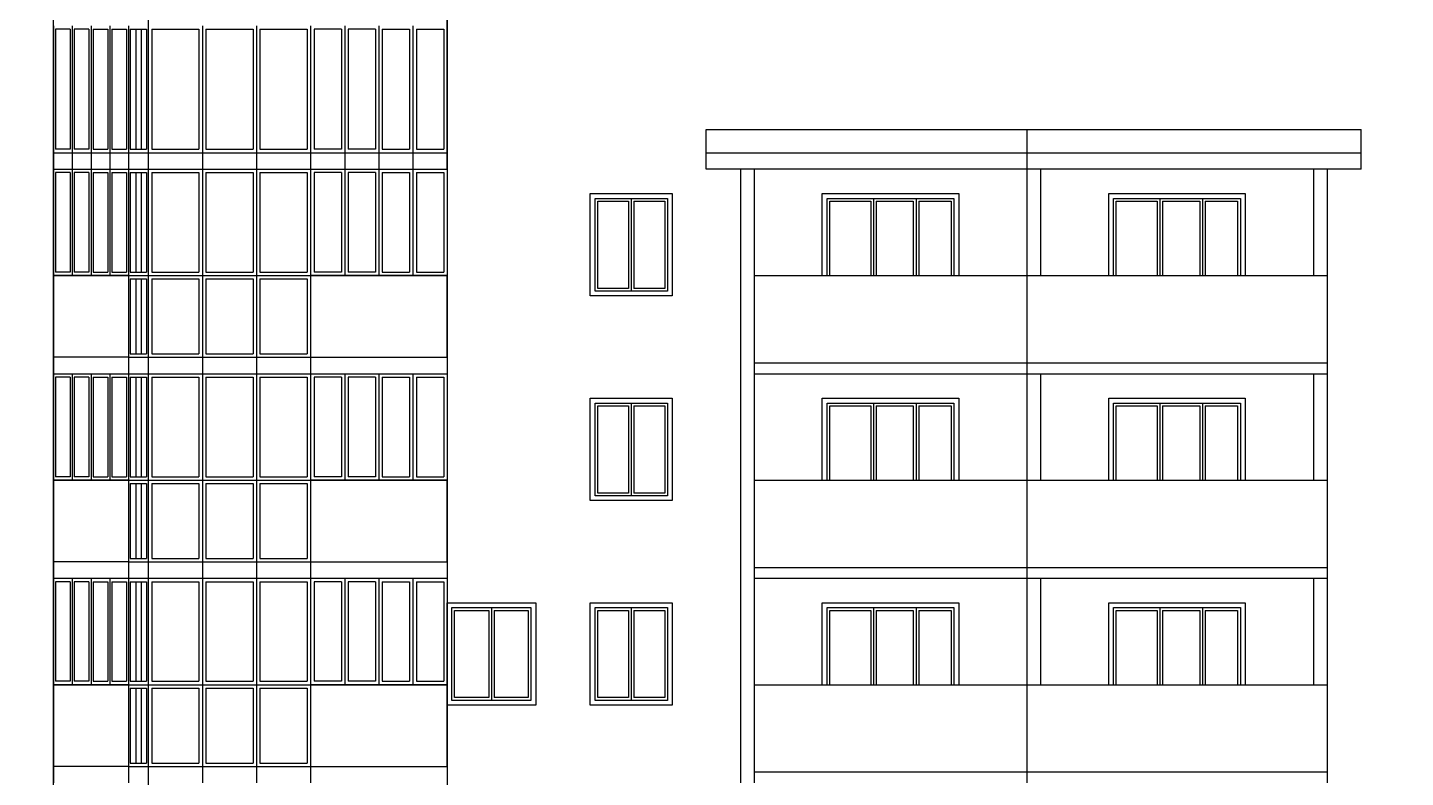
# Model space of a CAD drawing. Header units: inches. Extents: x -634 to 3638, y -6930911 to 5552.
# Drawn here: x 1336.19 to 1355.68, y 3506.94 to 3517.55 of the extents above; entities that cross this region are included whole.
import ezdxf

# ---------------------------------------------------------------- set-up
doc = ezdxf.new("R2010")
doc.units = ezdxf.units.IN
doc.header["$MEASUREMENT"] = 0
doc.linetypes.add('Dashed', pattern=[1128.888893, 564.444447, -564.444447])
for name, color, linetype, lineweight in [('ELEV', 134, 'Continuous', 18), ('фасады', 7, 'Continuous', 30), ('фасады2', 7, 'Continuous', 25)]:
    doc.layers.add(name, color=color, linetype=linetype, lineweight=lineweight)

msp = doc.modelspace()

# ---------------------------------------------------------------- hatches: boundary and pattern name
at = {"layer": 'ELEV', "linetype": 'Continuous'}
h = msp.add_hatch(dxfattribs=at)
h.set_pattern_fill('ANSI31', color=256, scale=0.01044, style=0)
h.set_pattern_definition([(45, (1262.311104, 3366.587935), (-0.02343928418428, 0.02343928418428), [])])
edge = h.paths.add_edge_path()
edge.add_ellipse((1445.78234, 3471.96182), major_axis=(0, 6932302.83262), ratio=0.00000001506, start_angle=89.999976115149, end_angle=270.000023884851)
edge.add_line((1445.67794, 3474.85168), (1445.67794, 3528.48347))
edge.add_line((1445.67794, 3528.48347), (1445.88675, 3528.48347))
edge.add_line((1445.88675, 3528.48347), (1445.88675, 3474.85168))

# ---------------------------------------------------------------- linework, layer by layer
at = {"layer": 'фасады', "color": 7, "ltscale": 100}
for points in [[(1336.55862, 3509.76021), (1336.55862, 3522.62843)], [(1337.89946, 3522.62843), (1337.89946, 3509.76021)], [(1342.12456, 3522.62843), (1342.12456, 3509.76021)], [(1355.05066, 3515.54802), (1345.79017, 3515.54802)], [(1336.55862, 3483.71508), (1336.55862, 3509.76021)], [(1337.89946, 3509.76021), (1337.89946, 3483.71508)], [(1342.12456, 3509.76021), (1342.12456, 3483.71508)]]:
    msp.add_lwpolyline(points, dxfattribs=at)
at = {"layer": 'фасады', "color": 7, "linetype": 'Dashed', "ltscale": 100}
for points in [[(1345.79017, 3515.54802), (1345.79017, 3516.10756)], [(1345.79017, 3516.10756), (1355.05066, 3516.10756)], [(1350.32395, 3516.10756), (1350.32395, 3512.65411)], [(1355.05066, 3515.54802), (1355.05066, 3516.10756)], [(1345.79017, 3515.77953), (1355.05066, 3515.77953)], [(1346.27249, 3515.54802), (1346.27249, 3512.65411)], [(1346.46541, 3515.54802), (1346.46541, 3512.65411)], [(1350.51688, 3515.54802), (1350.51688, 3514.04319)], [(1354.37542, 3515.54802), (1354.37542, 3514.04319)], [(1354.56834, 3515.54802), (1354.56834, 3512.65411)], [(1346.46541, 3514.04319), (1354.56834, 3514.04319)], [(1346.46541, 3512.80846), (1354.56834, 3512.80846)], [(1346.27249, 3512.65411), (1346.27249, 3509.76021)], [(1346.46541, 3512.65411), (1346.46541, 3509.76021)], [(1346.46541, 3512.65411), (1354.56834, 3512.65411)], [(1350.32395, 3512.65411), (1350.32395, 3509.76021)], [(1350.51688, 3512.65411), (1350.51688, 3511.14928)], [(1354.37542, 3512.65411), (1354.37542, 3511.14928)], [(1354.56834, 3512.65411), (1354.56834, 3509.76021)], [(1346.46541, 3511.14928), (1354.56834, 3511.14928)], [(1346.46541, 3509.91455), (1354.56834, 3509.91455)], [(1346.27249, 3509.76021), (1346.27249, 3506.86631)], [(1346.46541, 3509.76021), (1346.46541, 3506.86631)], [(1346.46541, 3509.76021), (1354.56834, 3509.76021)], [(1346.46541, 3509.76021), (1354.56834, 3509.76021)], [(1350.32395, 3509.76021), (1350.32395, 3506.86631)], [(1350.51688, 3509.76021), (1350.51688, 3508.25538)], [(1354.37542, 3509.76021), (1354.37542, 3508.25538)], [(1354.56834, 3509.76021), (1354.56834, 3506.86631)], [(1346.46541, 3508.25538), (1354.56834, 3508.25538)], [(1346.46541, 3507.02065), (1354.56834, 3507.02065)]]:
    msp.add_lwpolyline(points, dxfattribs=at)
at = {"layer": 'фасады', "color": 7, "ltscale": 100}
for points in [[(1336.55862, 3514.04319), (1337.61972, 3514.04319), (1337.61972, 3512.88563), (1336.55862, 3512.88563)], [(1342.12456, 3514.04319), (1340.19529, 3514.04319), (1340.19529, 3512.88563), (1342.12456, 3512.88563)], [(1336.55862, 3511.14928), (1337.61972, 3511.14928), (1337.61972, 3509.99172), (1336.55862, 3509.99172)], [(1342.12456, 3511.14928), (1340.19529, 3511.14928), (1340.19529, 3509.99172), (1342.12456, 3509.99172)], [(1336.55862, 3508.25538), (1337.61972, 3508.25538), (1337.61972, 3507.09782), (1336.55862, 3507.09782)], [(1342.12456, 3508.25538), (1340.19529, 3508.25538), (1340.19529, 3507.09782), (1342.12456, 3507.09782)]]:
    msp.add_lwpolyline(points, close=True, dxfattribs=at)
at = {"layer": 'фасады2', "color": 7, "ltscale": 100}
for p, q in [((1337.61972, 3514.04319), (1336.55862, 3514.04319)), ((1337.61972, 3514.04319), (1336.55862, 3514.04319)), ((1337.61972, 3514.04319), (1336.55862, 3514.04319)), ((1342.12456, 3514.04319), (1340.19529, 3514.04319)), ((1342.12456, 3514.04319), (1340.19529, 3514.04319)), ((1342.12456, 3514.04319), (1340.19529, 3514.04319)), ((1337.61972, 3511.14928), (1336.55862, 3511.14928)), ((1337.61972, 3511.14928), (1336.55862, 3511.14928)), ((1337.61972, 3511.14928), (1336.55862, 3511.14928)), ((1342.12456, 3511.14928), (1340.19529, 3511.14928)), ((1342.12456, 3511.14928), (1340.19529, 3511.14928)), ((1342.12456, 3511.14928), (1340.19529, 3511.14928)), ((1342.19208, 3509.34542), (1343.31106, 3509.34542)), ((1342.19208, 3508.03352), (1342.19208, 3509.34542)), ((1342.23067, 3508.0721), (1342.23067, 3509.30683)), ((1342.23067, 3509.30683), (1342.71299, 3509.30683)), ((1342.79016, 3509.30683), (1343.27247, 3509.30683)), ((1343.27247, 3509.30683), (1343.27247, 3508.0721)), ((1343.31106, 3509.34542), (1343.31106, 3508.03352)), ((1337.61972, 3508.25538), (1336.55862, 3508.25538)), ((1337.61972, 3508.25538), (1336.55862, 3508.25538)), ((1337.61972, 3508.25538), (1336.55862, 3508.25538)), ((1342.12456, 3508.25538), (1340.19529, 3508.25538)), ((1342.12456, 3508.25538), (1340.19529, 3508.25538)), ((1342.12456, 3508.25538), (1340.19529, 3508.25538)), ((1343.31106, 3508.03352), (1342.19208, 3508.03352)), ((1342.71299, 3508.0721), (1342.23067, 3508.0721)), ((1343.27247, 3508.0721), (1342.79016, 3508.0721))]:
    msp.add_line(p, q, dxfattribs=at)
at = {"layer": 'фасады2', "color": 7, "linetype": 'Dashed', "ltscale": 100}
for points in [[(1342.12456, 3515.54802), (1342.12456, 3522.62843)], [(1336.55862, 3517.57375), (1336.55862, 3515.54802)], [(1336.82389, 3517.57375), (1336.82389, 3515.54802)], [(1337.08917, 3517.57375), (1337.08917, 3515.54802)], [(1337.35444, 3517.57375), (1337.35444, 3515.54802)], [(1337.61972, 3517.57375), (1337.61972, 3515.54802)], [(1337.89946, 3517.57375), (1337.89946, 3515.54802)], [(1338.66442, 3517.57375), (1338.66442, 3515.54802)], [(1339.42937, 3517.57375), (1339.42937, 3515.54802)], [(1340.19529, 3517.57375), (1340.19529, 3515.54802)], [(1340.67761, 3517.57375), (1340.67761, 3515.54802)], [(1341.15992, 3517.57375), (1341.15992, 3515.54802)], [(1341.64224, 3517.57375), (1341.64224, 3515.54802)], [(1336.58756, 3517.52552), (1336.58756, 3515.82776)], [(1336.79495, 3517.52552), (1336.58756, 3517.52552)], [(1336.79495, 3517.52552), (1336.79495, 3515.82776)], [(1336.85283, 3517.52552), (1336.85283, 3515.82776)], [(1337.06023, 3517.52552), (1336.85283, 3517.52552)], [(1337.06023, 3517.52552), (1337.06023, 3515.82776)], [(1337.11811, 3517.52552), (1337.11811, 3515.82776)], [(1337.11811, 3517.52552), (1337.3255, 3517.52552)], [(1337.3255, 3517.52552), (1337.3255, 3515.82776)], [(1337.38338, 3517.52552), (1337.38338, 3515.82776)], [(1337.38338, 3517.52552), (1337.59078, 3517.52552)], [(1337.59078, 3517.52552), (1337.59078, 3515.82776)], [(1337.64383, 3517.52552), (1337.87534, 3517.52552)], [(1337.94769, 3517.52552), (1338.61618, 3517.52552)], [(1338.71265, 3517.52552), (1339.38114, 3517.52552)], [(1339.4776, 3517.52552), (1340.14609, 3517.52552)], [(1340.62938, 3517.52552), (1340.24352, 3517.52552)], [(1340.62938, 3517.52552), (1340.62938, 3515.82776)], [(1340.72584, 3517.52552), (1340.72584, 3515.82776)], [(1341.11169, 3517.52552), (1340.72584, 3517.52552)], [(1341.11169, 3517.52552), (1341.11169, 3515.82776)], [(1341.20816, 3517.52552), (1341.20816, 3515.82776)], [(1341.20816, 3517.52552), (1341.59401, 3517.52552)], [(1341.59401, 3517.52552), (1341.59401, 3515.82776)], [(1341.69047, 3517.52552), (1341.69047, 3515.82776)], [(1341.69047, 3517.52552), (1342.07633, 3517.52552)], [(1336.79495, 3515.82776), (1336.58756, 3515.82776)], [(1337.06023, 3515.82776), (1336.85283, 3515.82776)], [(1337.11811, 3515.82776), (1337.3255, 3515.82776)], [(1337.38338, 3515.82776), (1337.59078, 3515.82776)], [(1337.64383, 3515.82776), (1337.87534, 3515.82776)], [(1337.94769, 3515.82776), (1338.61618, 3515.82776)], [(1338.71265, 3515.82776), (1339.38114, 3515.82776)], [(1339.4776, 3515.82776), (1340.14609, 3515.82776)], [(1340.62938, 3515.82776), (1340.24352, 3515.82776)], [(1341.11169, 3515.82776), (1340.72584, 3515.82776)], [(1341.20816, 3515.82776), (1341.59401, 3515.82776)], [(1341.69047, 3515.82776), (1342.07633, 3515.82776)], [(1336.55862, 3515.77953), (1342.12456, 3515.77953)], [(1336.55862, 3515.77953), (1342.12456, 3515.77953)], [(1336.55862, 3515.77953), (1342.12456, 3515.77953)], [(1336.55862, 3515.54802), (1336.55862, 3512.65411)], [(1336.55862, 3515.54802), (1336.55862, 3512.65411)], [(1336.55862, 3515.54802), (1336.55862, 3512.65411)], [(1336.55862, 3515.54802), (1342.12456, 3515.54802)], [(1336.58756, 3515.49979), (1336.58756, 3514.09142)], [(1336.79495, 3515.49979), (1336.58756, 3515.49979)], [(1336.79495, 3515.49979), (1336.79495, 3514.09142)], [(1336.82389, 3515.54802), (1336.82389, 3514.04319)], [(1336.85283, 3515.49979), (1336.85283, 3514.09142)], [(1337.06023, 3515.49979), (1336.85283, 3515.49979)], [(1337.06023, 3515.49979), (1337.06023, 3514.09142)], [(1337.08917, 3515.54802), (1337.08917, 3514.04319)], [(1337.11811, 3515.49979), (1337.11811, 3514.09142)], [(1337.11811, 3515.49979), (1337.3255, 3515.49979)], [(1337.3255, 3515.49979), (1337.3255, 3514.09142)], [(1337.35444, 3515.54802), (1337.35444, 3514.04319)], [(1337.38338, 3515.49979), (1337.38338, 3514.09142)], [(1337.38338, 3515.49979), (1337.59078, 3515.49979)], [(1337.59078, 3515.49979), (1337.59078, 3514.09142)], [(1337.61972, 3515.54802), (1337.61972, 3512.65411)], [(1337.61972, 3515.54802), (1337.61972, 3512.65411)], [(1337.61972, 3515.54802), (1337.61972, 3512.65411)], [(1337.64383, 3515.49979), (1337.87534, 3515.49979)], [(1337.89946, 3515.54802), (1337.89946, 3512.65411)], [(1337.89946, 3515.54802), (1337.89946, 3512.65411)], [(1337.89946, 3515.54802), (1337.89946, 3512.65411)], [(1337.94769, 3515.49979), (1338.61618, 3515.49979)], [(1338.66442, 3515.54802), (1338.66442, 3512.65411)], [(1338.71265, 3515.49979), (1339.38114, 3515.49979)], [(1339.42937, 3515.54802), (1339.42937, 3512.65411)], [(1339.4776, 3515.49979), (1340.14609, 3515.49979)], [(1340.19529, 3515.54802), (1340.19529, 3512.65411)], [(1340.19529, 3515.54802), (1340.19529, 3512.65411)], [(1340.19529, 3515.54802), (1340.19529, 3512.65411)], [(1340.62938, 3515.49979), (1340.24352, 3515.49979)], [(1340.62938, 3515.49979), (1340.62938, 3514.09142)], [(1340.67761, 3515.54802), (1340.67761, 3514.04319)], [(1340.72584, 3515.49979), (1340.72584, 3514.09142)], [(1341.11169, 3515.49979), (1340.72584, 3515.49979)], [(1341.11169, 3515.49979), (1341.11169, 3514.09142)], [(1341.15992, 3515.54802), (1341.15992, 3514.04319)], [(1341.20816, 3515.49979), (1341.20816, 3514.09142)], [(1341.20816, 3515.49979), (1341.59401, 3515.49979)], [(1341.59401, 3515.49979), (1341.59401, 3514.09142)], [(1341.64224, 3515.54802), (1341.64224, 3514.04319)], [(1341.69047, 3515.49979), (1341.69047, 3514.09142)], [(1341.69047, 3515.49979), (1342.07633, 3515.49979)], [(1342.12456, 3515.54802), (1342.12456, 3512.65411)], [(1342.12456, 3515.54802), (1342.12456, 3512.65411)], [(1342.12456, 3515.54802), (1342.12456, 3512.65411)], [(1347.43005, 3514.04319), (1347.43005, 3515.20075), (1349.35932, 3515.20075), (1349.35932, 3514.04319)], [(1347.49757, 3514.04319), (1347.49757, 3515.13322), (1349.29179, 3515.13322), (1349.29179, 3514.04319)], [(1347.53616, 3514.04319), (1347.53616, 3515.09464), (1348.11494, 3515.09464)], [(1348.11494, 3515.09464), (1348.11494, 3514.04319)], [(1348.15352, 3515.13322), (1348.15352, 3514.04319)], [(1348.19211, 3515.09464), (1348.19211, 3514.04319)], [(1348.19211, 3515.09464), (1348.71783, 3515.09464)], [(1348.71783, 3515.09464), (1348.71783, 3514.04319)], [(1348.75642, 3515.13322), (1348.75642, 3514.04319)], [(1348.79501, 3515.09464), (1348.79501, 3514.04319)], [(1348.79501, 3515.09464), (1349.25321, 3515.09464), (1349.25321, 3514.04319)], [(1351.48151, 3514.04319), (1351.48151, 3515.20075), (1353.41078, 3515.20075), (1353.41078, 3514.04319)], [(1351.54904, 3514.04319), (1351.54904, 3515.13322), (1353.34326, 3515.13322), (1353.34326, 3514.04319)], [(1351.58762, 3514.04319), (1351.58762, 3515.09464), (1352.1664, 3515.09464)], [(1352.1664, 3515.09464), (1352.1664, 3514.04319)], [(1352.20499, 3515.13322), (1352.20499, 3514.04319)], [(1352.24357, 3515.09464), (1352.24357, 3514.04319)], [(1352.24357, 3515.09464), (1352.7693, 3515.09464)], [(1352.7693, 3515.09464), (1352.7693, 3514.04319)], [(1352.80788, 3515.13322), (1352.80788, 3514.04319)], [(1352.84647, 3515.09464), (1352.84647, 3514.04319)], [(1352.84647, 3515.09464), (1353.30467, 3515.09464), (1353.30467, 3514.04319)], [(1336.79495, 3514.09142), (1336.58756, 3514.09142)], [(1337.06023, 3514.09142), (1336.85283, 3514.09142)], [(1337.11811, 3514.09142), (1337.3255, 3514.09142)], [(1337.38338, 3514.09142), (1337.59078, 3514.09142)], [(1337.64383, 3514.09142), (1337.87534, 3514.09142)], [(1337.94769, 3514.09142), (1338.61618, 3514.09142)], [(1338.71265, 3514.09142), (1339.38114, 3514.09142)], [(1339.4776, 3514.09142), (1340.14609, 3514.09142)], [(1340.62938, 3514.09142), (1340.24352, 3514.09142)], [(1341.11169, 3514.09142), (1340.72584, 3514.09142)], [(1341.20816, 3514.09142), (1341.59401, 3514.09142)], [(1341.69047, 3514.09142), (1342.07633, 3514.09142)], [(1336.55862, 3514.04319), (1342.12456, 3514.04319)], [(1336.55862, 3514.04319), (1342.12456, 3514.04319)], [(1337.64383, 3513.99496), (1337.87534, 3513.99496)], [(1337.94769, 3513.99496), (1338.61618, 3513.99496)], [(1338.71265, 3513.99496), (1339.38114, 3513.99496)], [(1339.4776, 3513.99496), (1340.14609, 3513.99496)], [(1337.61972, 3512.88563), (1340.19529, 3512.88563)], [(1337.64383, 3512.93386), (1337.87534, 3512.93386)], [(1337.94769, 3512.93386), (1338.61618, 3512.93386)], [(1338.71265, 3512.93386), (1339.38114, 3512.93386)], [(1339.4776, 3512.93386), (1340.14609, 3512.93386)], [(1336.55862, 3512.65411), (1336.55862, 3509.76021)], [(1336.55862, 3512.65411), (1336.55862, 3509.76021)], [(1336.55862, 3512.65411), (1336.55862, 3509.76021)], [(1336.55862, 3512.65411), (1342.12456, 3512.65411)], [(1336.55862, 3512.65411), (1342.12456, 3512.65411)], [(1336.58756, 3512.60588), (1336.58756, 3511.19752)], [(1336.79495, 3512.60588), (1336.58756, 3512.60588)], [(1336.79495, 3512.60588), (1336.79495, 3511.19752)], [(1336.82389, 3512.65411), (1336.82389, 3511.14928)], [(1336.85283, 3512.60588), (1336.85283, 3511.19752)], [(1337.06023, 3512.60588), (1336.85283, 3512.60588)], [(1337.06023, 3512.60588), (1337.06023, 3511.19752)], [(1337.08917, 3512.65411), (1337.08917, 3511.14928)], [(1337.11811, 3512.60588), (1337.11811, 3511.19752)], [(1337.11811, 3512.60588), (1337.3255, 3512.60588)], [(1337.3255, 3512.60588), (1337.3255, 3511.19752)], [(1337.35444, 3512.65411), (1337.35444, 3511.14928)], [(1337.38338, 3512.60588), (1337.38338, 3511.19752)], [(1337.38338, 3512.60588), (1337.59078, 3512.60588)], [(1337.59078, 3512.60588), (1337.59078, 3511.19752)], [(1337.61972, 3512.65411), (1337.61972, 3509.76021)], [(1337.61972, 3512.65411), (1337.61972, 3509.76021)], [(1337.61972, 3512.65411), (1337.61972, 3509.76021)], [(1337.64383, 3512.60588), (1337.87534, 3512.60588)], [(1337.89946, 3512.65411), (1337.89946, 3509.76021)], [(1337.89946, 3512.65411), (1337.89946, 3509.76021)], [(1337.89946, 3512.65411), (1337.89946, 3509.76021)], [(1337.94769, 3512.60588), (1338.61618, 3512.60588)], [(1338.66442, 3512.65411), (1338.66442, 3509.76021)], [(1338.71265, 3512.60588), (1339.38114, 3512.60588)], [(1339.42937, 3512.65411), (1339.42937, 3509.76021)], [(1339.4776, 3512.60588), (1340.14609, 3512.60588)], [(1340.19529, 3512.65411), (1340.19529, 3509.76021)], [(1340.19529, 3512.65411), (1340.19529, 3509.76021)], [(1340.19529, 3512.65411), (1340.19529, 3509.76021)], [(1340.62938, 3512.60588), (1340.24352, 3512.60588)], [(1340.62938, 3512.60588), (1340.62938, 3511.19752)], [(1340.67761, 3512.65411), (1340.67761, 3511.14928)], [(1340.72584, 3512.60588), (1340.72584, 3511.19752)], [(1341.11169, 3512.60588), (1340.72584, 3512.60588)], [(1341.11169, 3512.60588), (1341.11169, 3511.19752)], [(1341.15992, 3512.65411), (1341.15992, 3511.14928)], [(1341.20816, 3512.60588), (1341.20816, 3511.19752)], [(1341.20816, 3512.60588), (1341.59401, 3512.60588)], [(1341.59401, 3512.60588), (1341.59401, 3511.19752)], [(1341.64224, 3512.65411), (1341.64224, 3511.14928)], [(1341.69047, 3512.60588), (1341.69047, 3511.19752)], [(1341.69047, 3512.60588), (1342.07633, 3512.60588)], [(1342.12456, 3512.65411), (1342.12456, 3509.76021)], [(1342.12456, 3512.65411), (1342.12456, 3509.76021)], [(1342.12456, 3512.65411), (1342.12456, 3509.76021)], [(1347.43005, 3511.14928), (1347.43005, 3512.30685), (1349.35932, 3512.30685), (1349.35932, 3511.14928)], [(1351.48151, 3511.14928), (1351.48151, 3512.30685), (1353.41078, 3512.30685), (1353.41078, 3511.14928)], [(1347.49757, 3511.14928), (1347.49757, 3512.23932), (1349.29179, 3512.23932), (1349.29179, 3511.14928)], [(1347.53616, 3511.14928), (1347.53616, 3512.20074), (1348.11494, 3512.20074)], [(1348.11494, 3512.20074), (1348.11494, 3511.14928)], [(1348.15352, 3512.23932), (1348.15352, 3511.14928)], [(1348.19211, 3512.20074), (1348.19211, 3511.14928)], [(1348.19211, 3512.20074), (1348.71783, 3512.20074)], [(1348.71783, 3512.20074), (1348.71783, 3511.14928)], [(1348.75642, 3512.23932), (1348.75642, 3511.14928)], [(1348.79501, 3512.20074), (1348.79501, 3511.14928)], [(1348.79501, 3512.20074), (1349.25321, 3512.20074), (1349.25321, 3511.14928)], [(1351.54904, 3511.14928), (1351.54904, 3512.23932), (1353.34326, 3512.23932), (1353.34326, 3511.14928)], [(1351.58762, 3511.14928), (1351.58762, 3512.20074), (1352.1664, 3512.20074)], [(1352.1664, 3512.20074), (1352.1664, 3511.14928)], [(1352.20499, 3512.23932), (1352.20499, 3511.14928)], [(1352.24357, 3512.20074), (1352.24357, 3511.14928)], [(1352.24357, 3512.20074), (1352.7693, 3512.20074)], [(1352.7693, 3512.20074), (1352.7693, 3511.14928)], [(1352.80788, 3512.23932), (1352.80788, 3511.14928)], [(1352.84647, 3512.20074), (1352.84647, 3511.14928)], [(1352.84647, 3512.20074), (1353.30467, 3512.20074), (1353.30467, 3511.14928)], [(1336.55862, 3511.14928), (1342.12456, 3511.14928)], [(1336.55862, 3511.14928), (1342.12456, 3511.14928)], [(1336.79495, 3511.19752), (1336.58756, 3511.19752)], [(1337.06023, 3511.19752), (1336.85283, 3511.19752)], [(1337.11811, 3511.19752), (1337.3255, 3511.19752)], [(1337.38338, 3511.19752), (1337.59078, 3511.19752)], [(1337.64383, 3511.19752), (1337.87534, 3511.19752)], [(1337.94769, 3511.19752), (1338.61618, 3511.19752)], [(1338.71265, 3511.19752), (1339.38114, 3511.19752)], [(1339.4776, 3511.19752), (1340.14609, 3511.19752)], [(1340.62938, 3511.19752), (1340.24352, 3511.19752)], [(1341.11169, 3511.19752), (1340.72584, 3511.19752)], [(1341.20816, 3511.19752), (1341.59401, 3511.19752)], [(1341.69047, 3511.19752), (1342.07633, 3511.19752)], [(1337.64383, 3511.10105), (1337.87534, 3511.10105)], [(1337.94769, 3511.10105), (1338.61618, 3511.10105)], [(1338.71265, 3511.10105), (1339.38114, 3511.10105)], [(1339.4776, 3511.10105), (1340.14609, 3511.10105)], [(1337.61972, 3509.99172), (1340.19529, 3509.99172)], [(1337.64383, 3510.03995), (1337.87534, 3510.03995)], [(1337.94769, 3510.03995), (1338.61618, 3510.03995)], [(1338.71265, 3510.03995), (1339.38114, 3510.03995)], [(1339.4776, 3510.03995), (1340.14609, 3510.03995)], [(1336.55862, 3509.76021), (1336.55862, 3506.86631)], [(1336.55862, 3509.76021), (1336.55862, 3506.86631)], [(1336.55862, 3509.76021), (1336.55862, 3506.86631)], [(1336.55862, 3509.76021), (1342.12456, 3509.76021)], [(1336.55862, 3509.76021), (1342.12456, 3509.76021)], [(1336.55862, 3509.76021), (1342.12456, 3509.76021)], [(1336.55862, 3509.76021), (1342.12456, 3509.76021)], [(1336.58756, 3509.71198), (1336.58756, 3508.30361)], [(1336.79495, 3509.71198), (1336.58756, 3509.71198)], [(1336.79495, 3509.71198), (1336.79495, 3508.30361)], [(1336.82389, 3509.76021), (1336.82389, 3508.25538)], [(1336.85283, 3509.71198), (1336.85283, 3508.30361)], [(1337.06023, 3509.71198), (1336.85283, 3509.71198)], [(1337.06023, 3509.71198), (1337.06023, 3508.30361)], [(1337.08917, 3509.76021), (1337.08917, 3508.25538)], [(1337.11811, 3509.71198), (1337.11811, 3508.30361)], [(1337.11811, 3509.71198), (1337.3255, 3509.71198)], [(1337.3255, 3509.71198), (1337.3255, 3508.30361)], [(1337.35444, 3509.76021), (1337.35444, 3508.25538)], [(1337.38338, 3509.71198), (1337.38338, 3508.30361)], [(1337.38338, 3509.71198), (1337.59078, 3509.71198)], [(1337.59078, 3509.71198), (1337.59078, 3508.30361)], [(1337.61972, 3509.76021), (1337.61972, 3506.86631)], [(1337.61972, 3509.76021), (1337.61972, 3506.86631)], [(1337.61972, 3509.76021), (1337.61972, 3506.86631)], [(1337.64383, 3509.71198), (1337.87534, 3509.71198)], [(1337.89946, 3509.76021), (1337.89946, 3506.86631)], [(1337.89946, 3509.76021), (1337.89946, 3506.86631)], [(1337.89946, 3509.76021), (1337.89946, 3506.86631)], [(1337.94769, 3509.71198), (1338.61618, 3509.71198)], [(1338.66442, 3509.76021), (1338.66442, 3506.86631)], [(1338.71265, 3509.71198), (1339.38114, 3509.71198)], [(1339.42937, 3509.76021), (1339.42937, 3506.86631)], [(1339.4776, 3509.71198), (1340.14609, 3509.71198)], [(1340.19529, 3509.76021), (1340.19529, 3506.86631)], [(1340.19529, 3509.76021), (1340.19529, 3506.86631)], [(1340.19529, 3509.76021), (1340.19529, 3506.86631)], [(1340.62938, 3509.71198), (1340.24352, 3509.71198)], [(1340.62938, 3509.71198), (1340.62938, 3508.30361)], [(1340.67761, 3509.76021), (1340.67761, 3508.25538)], [(1340.72584, 3509.71198), (1340.72584, 3508.30361)], [(1341.11169, 3509.71198), (1340.72584, 3509.71198)], [(1341.11169, 3509.71198), (1341.11169, 3508.30361)], [(1341.15992, 3509.76021), (1341.15992, 3508.25538)], [(1341.20816, 3509.71198), (1341.20816, 3508.30361)], [(1341.20816, 3509.71198), (1341.59401, 3509.71198)], [(1341.59401, 3509.71198), (1341.59401, 3508.30361)], [(1341.64224, 3509.76021), (1341.64224, 3508.25538)], [(1341.69047, 3509.71198), (1341.69047, 3508.30361)], [(1341.69047, 3509.71198), (1342.07633, 3509.71198)], [(1342.12456, 3509.76021), (1342.12456, 3506.86631)], [(1342.12456, 3509.76021), (1342.12456, 3506.86631)], [(1342.12456, 3509.76021), (1342.12456, 3506.86631)], [(1347.43005, 3508.25538), (1347.43005, 3509.41294), (1349.35932, 3509.41294), (1349.35932, 3508.25538)], [(1351.48151, 3508.25538), (1351.48151, 3509.41294), (1353.41078, 3509.41294), (1353.41078, 3508.25538)], [(1347.49757, 3508.25538), (1347.49757, 3509.34542), (1349.29179, 3509.34542), (1349.29179, 3508.25538)], [(1347.53616, 3508.25538), (1347.53616, 3509.30683), (1348.11494, 3509.30683)], [(1348.11494, 3509.30683), (1348.11494, 3508.25538)], [(1348.15352, 3509.34542), (1348.15352, 3508.25538)], [(1348.19211, 3509.30683), (1348.19211, 3508.25538)], [(1348.19211, 3509.30683), (1348.71783, 3509.30683)], [(1348.71783, 3509.30683), (1348.71783, 3508.25538)], [(1348.75642, 3509.34542), (1348.75642, 3508.25538)], [(1348.79501, 3509.30683), (1348.79501, 3508.25538)], [(1348.79501, 3509.30683), (1349.25321, 3509.30683), (1349.25321, 3508.25538)], [(1351.54904, 3508.25538), (1351.54904, 3509.34542), (1353.34326, 3509.34542), (1353.34326, 3508.25538)], [(1351.58762, 3508.25538), (1351.58762, 3509.30683), (1352.1664, 3509.30683)], [(1352.1664, 3509.30683), (1352.1664, 3508.25538)], [(1352.20499, 3509.34542), (1352.20499, 3508.25538)], [(1352.24357, 3509.30683), (1352.24357, 3508.25538)], [(1352.24357, 3509.30683), (1352.7693, 3509.30683)], [(1352.7693, 3509.30683), (1352.7693, 3508.25538)], [(1352.80788, 3509.34542), (1352.80788, 3508.25538)], [(1352.84647, 3509.30683), (1352.84647, 3508.25538)], [(1352.84647, 3509.30683), (1353.30467, 3509.30683), (1353.30467, 3508.25538)], [(1336.55862, 3508.25538), (1342.12456, 3508.25538)], [(1336.55862, 3508.25538), (1342.12456, 3508.25538)], [(1336.79495, 3508.30361), (1336.58756, 3508.30361)], [(1337.06023, 3508.30361), (1336.85283, 3508.30361)], [(1337.11811, 3508.30361), (1337.3255, 3508.30361)], [(1337.38338, 3508.30361), (1337.59078, 3508.30361)], [(1337.64383, 3508.30361), (1337.87534, 3508.30361)], [(1337.64383, 3508.20715), (1337.87534, 3508.20715)], [(1337.94769, 3508.30361), (1338.61618, 3508.30361)], [(1337.94769, 3508.20715), (1338.61618, 3508.20715)], [(1338.71265, 3508.30361), (1339.38114, 3508.30361)], [(1338.71265, 3508.20715), (1339.38114, 3508.20715)], [(1339.4776, 3508.30361), (1340.14609, 3508.30361)], [(1339.4776, 3508.20715), (1340.14609, 3508.20715)], [(1340.62938, 3508.30361), (1340.24352, 3508.30361)], [(1341.11169, 3508.30361), (1340.72584, 3508.30361)], [(1341.20816, 3508.30361), (1341.59401, 3508.30361)], [(1341.69047, 3508.30361), (1342.07633, 3508.30361)], [(1337.61972, 3507.09782), (1340.19529, 3507.09782)], [(1337.64383, 3507.14605), (1337.87534, 3507.14605)], [(1337.94769, 3507.14605), (1338.61618, 3507.14605)], [(1338.71265, 3507.14605), (1339.38114, 3507.14605)], [(1339.4776, 3507.14605), (1340.14609, 3507.14605)]]:
    msp.add_lwpolyline(points, dxfattribs=at)
at = {"layer": 'фасады2', "color": 7, "ltscale": 100}
for points in [[(1337.64383, 3517.52552), (1337.64383, 3515.82776)], [(1337.721, 3517.52552), (1337.721, 3515.82776)], [(1337.79817, 3517.52552), (1337.79817, 3515.82776)], [(1337.87534, 3517.52552), (1337.87534, 3515.82776)], [(1337.94769, 3517.52552), (1337.94769, 3515.82776)], [(1338.61618, 3517.52552), (1338.61618, 3515.82776)], [(1338.71265, 3517.52552), (1338.71265, 3515.82776)], [(1339.38114, 3517.52552), (1339.38114, 3515.82776)], [(1339.4776, 3517.52552), (1339.4776, 3515.82776)], [(1340.14609, 3517.52552), (1340.14609, 3515.82776)], [(1340.24352, 3517.52552), (1340.24352, 3515.82776)], [(1342.07633, 3517.52552), (1342.07633, 3515.82776)], [(1337.64383, 3515.49979), (1337.64383, 3514.09142)], [(1337.721, 3515.49979), (1337.721, 3514.09142)], [(1337.79817, 3515.49979), (1337.79817, 3514.09142)], [(1337.87534, 3515.49979), (1337.87534, 3514.09142)], [(1337.94769, 3515.49979), (1337.94769, 3514.09142)], [(1338.61618, 3515.49979), (1338.61618, 3514.09142)], [(1338.71265, 3515.49979), (1338.71265, 3514.09142)], [(1339.38114, 3515.49979), (1339.38114, 3514.09142)], [(1339.4776, 3515.49979), (1339.4776, 3514.09142)], [(1340.14609, 3515.49979), (1340.14609, 3514.09142)], [(1340.19529, 3515.54802), (1340.19529, 3512.65411)], [(1340.24352, 3515.49979), (1340.24352, 3514.09142)], [(1342.07633, 3515.49979), (1342.07633, 3514.09142)], [(1344.69049, 3513.85991), (1344.2564, 3513.85991), (1344.2564, 3515.09464), (1344.69049, 3515.09464)], [(1344.69049, 3515.09464), (1344.69049, 3513.85991)], [(1344.72907, 3515.13322), (1344.72907, 3513.82132)], [(1344.76766, 3515.09464), (1345.20174, 3515.09464), (1345.20174, 3513.85991), (1344.76766, 3513.85991)], [(1344.76766, 3515.09464), (1344.76766, 3513.85991)], [(1337.64383, 3513.99496), (1337.64383, 3512.93386)], [(1337.721, 3513.99496), (1337.721, 3512.93386)], [(1337.79817, 3513.99496), (1337.79817, 3512.93386)], [(1337.87534, 3513.99496), (1337.87534, 3512.93386)], [(1337.94769, 3513.99496), (1337.94769, 3512.93386)], [(1338.61618, 3513.99496), (1338.61618, 3512.93386)], [(1338.71265, 3513.99496), (1338.71265, 3512.93386)], [(1339.38114, 3513.99496), (1339.38114, 3512.93386)], [(1339.4776, 3513.99496), (1339.4776, 3512.93386)], [(1340.14609, 3513.99496), (1340.14609, 3512.93386)], [(1337.64383, 3512.60588), (1337.64383, 3511.19752)], [(1337.721, 3512.60588), (1337.721, 3511.19752)], [(1337.79817, 3512.60588), (1337.79817, 3511.19752)], [(1337.87534, 3512.60588), (1337.87534, 3511.19752)], [(1337.94769, 3512.60588), (1337.94769, 3511.19752)], [(1338.61618, 3512.60588), (1338.61618, 3511.19752)], [(1338.71265, 3512.60588), (1338.71265, 3511.19752)], [(1339.38114, 3512.60588), (1339.38114, 3511.19752)], [(1339.4776, 3512.60588), (1339.4776, 3511.19752)], [(1340.14609, 3512.60588), (1340.14609, 3511.19752)], [(1340.19529, 3512.65411), (1340.19529, 3509.76021)], [(1340.24352, 3512.60588), (1340.24352, 3511.19752)], [(1342.07633, 3512.60588), (1342.07633, 3511.19752)], [(1344.69049, 3510.966), (1344.2564, 3510.966), (1344.2564, 3512.20074), (1344.69049, 3512.20074)], [(1344.69049, 3512.20074), (1344.69049, 3510.966)], [(1344.72907, 3512.23932), (1344.72907, 3510.92742)], [(1344.76766, 3512.20074), (1345.20174, 3512.20074), (1345.20174, 3510.966), (1344.76766, 3510.966)], [(1344.76766, 3512.20074), (1344.76766, 3510.966)], [(1337.64383, 3511.10105), (1337.64383, 3510.03995)], [(1337.721, 3511.10105), (1337.721, 3510.03995)], [(1337.79817, 3511.10105), (1337.79817, 3510.03995)], [(1337.87534, 3511.10105), (1337.87534, 3510.03995)], [(1337.94769, 3511.10105), (1337.94769, 3510.03995)], [(1338.61618, 3511.10105), (1338.61618, 3510.03995)], [(1338.71265, 3511.10105), (1338.71265, 3510.03995)], [(1339.38114, 3511.10105), (1339.38114, 3510.03995)], [(1339.4776, 3511.10105), (1339.4776, 3510.03995)], [(1340.14609, 3511.10105), (1340.14609, 3510.03995)], [(1337.64383, 3509.71198), (1337.64383, 3508.30361)], [(1337.721, 3509.71198), (1337.721, 3508.30361)], [(1337.79817, 3509.71198), (1337.79817, 3508.30361)], [(1337.87534, 3509.71198), (1337.87534, 3508.30361)], [(1337.94769, 3509.71198), (1337.94769, 3508.30361)], [(1338.61618, 3509.71198), (1338.61618, 3508.30361)], [(1338.71265, 3509.71198), (1338.71265, 3508.30361)], [(1339.38114, 3509.71198), (1339.38114, 3508.30361)], [(1339.4776, 3509.71198), (1339.4776, 3508.30361)], [(1340.14609, 3509.71198), (1340.14609, 3508.30361)], [(1340.19529, 3509.76021), (1340.19529, 3506.86631)], [(1340.24352, 3509.71198), (1340.24352, 3508.30361)], [(1342.07633, 3509.71198), (1342.07633, 3508.30361)], [(1342.71299, 3509.30683), (1342.71299, 3508.0721)], [(1342.75157, 3509.34542), (1342.75157, 3508.03352)], [(1342.79016, 3509.30683), (1342.79016, 3508.0721)], [(1344.69049, 3508.0721), (1344.2564, 3508.0721), (1344.2564, 3509.30683), (1344.69049, 3509.30683)], [(1344.69049, 3509.30683), (1344.69049, 3508.0721)], [(1344.72907, 3509.34542), (1344.72907, 3508.03352)], [(1344.76766, 3509.30683), (1345.20174, 3509.30683), (1345.20174, 3508.0721), (1344.76766, 3508.0721)], [(1344.76766, 3509.30683), (1344.76766, 3508.0721)], [(1337.64383, 3508.20715), (1337.64383, 3507.14605)], [(1337.721, 3508.20715), (1337.721, 3507.14605)], [(1337.79817, 3508.20715), (1337.79817, 3507.14605)], [(1337.87534, 3508.20715), (1337.87534, 3507.14605)], [(1337.94769, 3508.20715), (1337.94769, 3507.14605)], [(1338.61618, 3508.20715), (1338.61618, 3507.14605)], [(1338.71265, 3508.20715), (1338.71265, 3507.14605)], [(1339.38114, 3508.20715), (1339.38114, 3507.14605)], [(1339.4776, 3508.20715), (1339.4776, 3507.14605)], [(1340.14609, 3508.20715), (1340.14609, 3507.14605)]]:
    msp.add_lwpolyline(points, dxfattribs=at)
for points in [[(1344.15029, 3515.20075), (1345.30785, 3515.20075), (1345.30785, 3513.7538), (1344.15029, 3513.7538)], [(1344.21782, 3515.13322), (1345.24033, 3515.13322), (1345.24033, 3513.82132), (1344.21782, 3513.82132)], [(1344.15029, 3512.30685), (1345.30785, 3512.30685), (1345.30785, 3510.85989), (1344.15029, 3510.85989)], [(1344.21782, 3512.23932), (1345.24033, 3512.23932), (1345.24033, 3510.92742), (1344.21782, 3510.92742)], [(1342.12456, 3509.41294), (1343.37858, 3509.41294), (1343.37858, 3507.96599), (1342.12456, 3507.96599)], [(1344.15029, 3509.41294), (1345.30785, 3509.41294), (1345.30785, 3507.96599), (1344.15029, 3507.96599)], [(1344.21782, 3509.34542), (1345.24033, 3509.34542), (1345.24033, 3508.03352), (1344.21782, 3508.03352)]]:
    msp.add_lwpolyline(points, close=True, dxfattribs=at)

doc.saveas('drawing.dxf')
